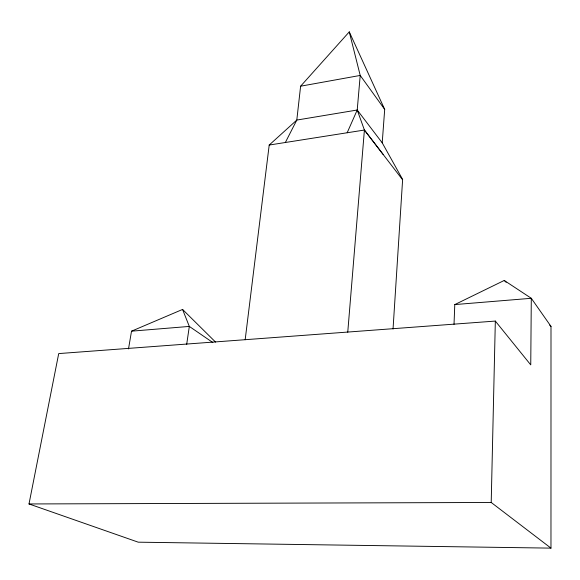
<?xml version="1.0" encoding="UTF-8"?>
<svg xmlns="http://www.w3.org/2000/svg" width="580" height="580" viewBox="0 0 580 580"><rect width="100%" height="100%" fill="white"/><g stroke="black" fill="none" stroke-linecap="round" stroke-linejoin="round"><path stroke-width="0.87" d="M454.792 304.587L531.294 298.294L530.751 364.878L495.334 321.074L58.711 353.582L29 503.955L138.228 542.177L550.971 548.129L551 326.41L531.294 298.294L504.238 280.452L454.792 304.587L454.017 324.365M550.971 548.129L491.209 502.476L495.334 321.074M393.044 328.99L402.629 179.459L382.22 142.825L357.222 110.011L360.209 75.436L349.276 31.871L300.614 86.195L296.8 120.067L285.345 142.499M382.22 142.825L384.692 109.388L349.276 31.871M347.754 332.217L364.407 130.043L357.222 110.011L296.8 120.067L269.207 145.043L245.173 339.728M186.695 344.332L189.319 326.417L182.569 309.437L131.522 331.173L128.506 348.921M347.166 132.762L357.222 110.011M300.614 86.195L360.209 75.436L384.692 109.388M269.207 145.043L364.407 130.043L402.375 179.495M131.522 331.173L189.319 326.417L212.867 342.562M29 503.955L491.209 502.476M504.238 280.452L506.159 282.344M549.717 325.148L551 326.41M182.569 309.437L215.557 342.084M364.407 130.043L383.112 154.41"/></g></svg>
